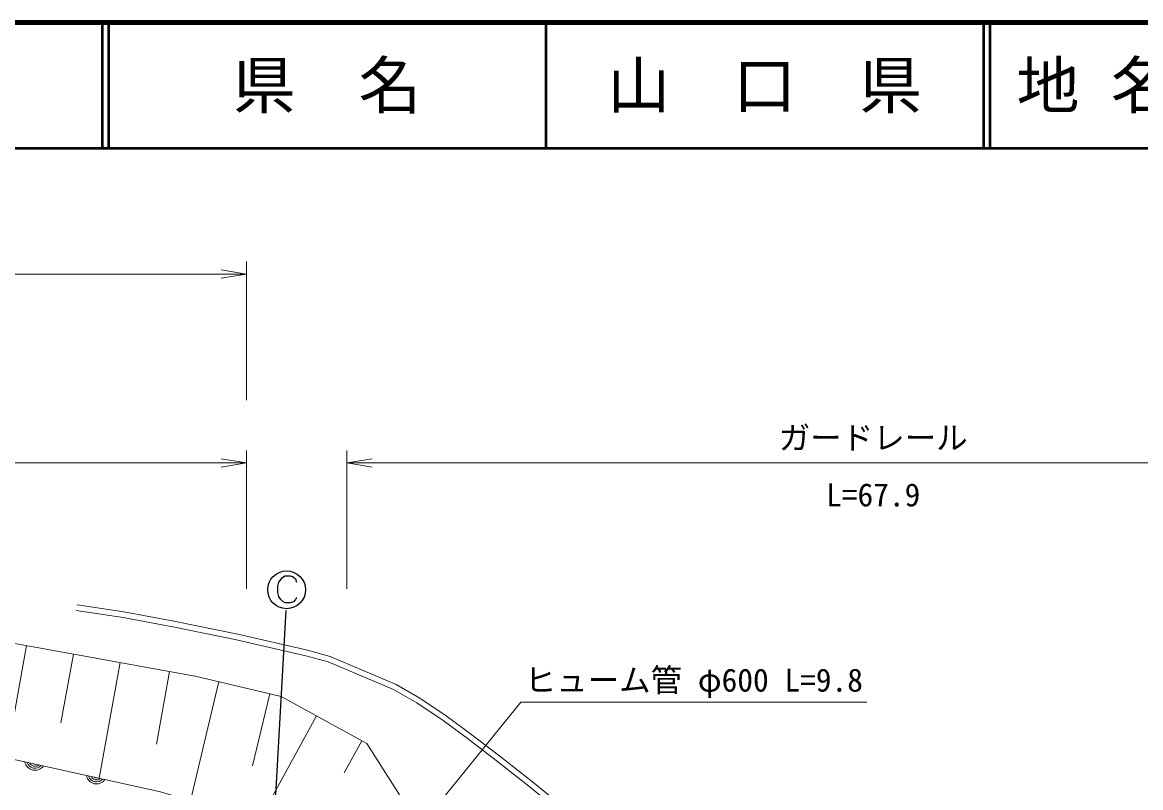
# Model space of a CAD drawing. Units: millimetres, scale not verified. Extents: x 40000 to 680000, y 20000 to 380000.
# Drawn here: x 291422 to 380239, y 319207 to 380000 of the extents above; entities that cross this region are included whole.
import ezdxf
from ezdxf.enums import TextEntityAlignment as Align

# ---------------------------------------------------------------- set-up
doc = ezdxf.new("R2010")
doc.units = ezdxf.units.MM
doc.header["$LTSCALE"] = 1000
for name, color, linetype, lineweight in [('M-STR-HTXT', 7, 'Continuous', 13), ('M-STR-STRC', 7, 'Continuous', 25), ('M-TTL', 2, 'Continuous', 140), ('M-TTL-LINE', 7, 'Continuous', 50), ('M-WORK', 1, 'Continuous', 13)]:
    doc.layers.add(name, color=color, linetype=linetype, lineweight=lineweight)
doc.layers.add('M-TTL-TXT', color=7, linetype='Continuous')
doc.styles.add('ＭＳ ゴシック', font='')
doc.styles.get('ＭＳ ゴシック').set_extended_font_data('MS Gothic')

# ---------------------------------------------------------------- blocks, each defined once
blk = doc.blocks.new('open_arrow')
at = {"color": 0, "linetype": 'Continuous', "lineweight": -2}
blk.add_lwpolyline([(7.5, 1.25), (0, 0), (7.5, -1.25)], dxfattribs=at)

msp = doc.modelspace()

# ---------------------------------------------------------------- linework, layer by layer
at = {"layer": 'M-STR-HTXT'}
for p, q in [((309224, 350000), (309224, 361000)), ((228279, 360000), (309224, 360000)), ((309224, 335000), (309224, 346000)), ((317202, 335000), (317202, 346000)), ((221000, 345000), (309224, 345000)), ((317202, 345000), (400000, 345000))]:
    msp.add_line(p, q, dxfattribs=at)
msp.add_lwpolyline([(308651, 298391), (331000, 326000), (358500, 326000)], dxfattribs=at)
at = {"layer": 'M-STR-STRC'}
for p, q in [((311876, 335639), (312048, 335872)), ((312048, 335872), (312281, 336031)), ((312281, 336031), (312699, 336034)), ((312699, 336034), (312942, 335956)), ((312942, 335956), (313108, 335791)), ((313108, 335791), (313195, 335538)), ((311718, 335211), (311795, 335538)), ((311718, 334715), (311718, 335211)), ((311795, 335538), (311876, 335639)), ((311788, 334398), (311718, 334715)), ((311957, 334145), (311788, 334398)), ((312116, 333983), (311957, 334145)), ((312291, 333898), (312116, 333983)), ((312946, 333976), (312703, 333898)), ((313111, 334148), (312946, 333976)), ((313185, 334300), (313111, 334148)), ((310670, 302972), (312363, 333278)), ((312703, 333898), (312291, 333898))]:
    msp.add_line(p, q, dxfattribs=at)
msp.add_circle((312411, 334924), 1500, dxfattribs=at)
msp.add_circle((312411, 334924), 1500, dxfattribs=at)
at = {"layer": 'M-TTL'}
msp.add_line((680000, 380000), (40000, 380000), dxfattribs=at)
at = {"layer": 'M-TTL-LINE'}
for p, q in [((297750, 380000), (297750, 370000)), ((298250, 380000), (298250, 370000)), ((333000, 380000), (333000, 370000)), ((367750, 380000), (367750, 370000)), ((368250, 380000), (368250, 370000)), ((40000, 370000), (680000, 370000))]:
    msp.add_line(p, q, dxfattribs=at)
at = {"layer": 'M-WORK'}
for p, q in [((305153, 328072), (277140, 333127)), ((299419, 332717), (295707, 333285)), ((299493, 333160), (295775, 333730)), ((303465, 332430), (299493, 333160)), ((303379, 331988), (299419, 332717)), ((308537, 331398), (303465, 332430)), ((308441, 330958), (303379, 331988)), ((314056, 330116), (308537, 331398)), ((291762, 330488), (290153, 321573)), ((313947, 329680), (308441, 330958)), ((295474, 329818), (294488, 324351)), ((315723, 329200), (313947, 329680)), ((315870, 329626), (314056, 330116)), ((321110, 327401), (315870, 329626)), ((299187, 329148), (297528, 319955)), ((320909, 326998), (315723, 329200)), ((303117, 328439), (302075, 322663)), ((311986, 326447), (305153, 328072)), ((307026, 327626), (304777, 318168)), ((322756, 325932), (320909, 326998)), ((322993, 326315), (321110, 327401)), ((311064, 326666), (309703, 320945)), ((318779, 322717), (311986, 326447)), ((325093, 324915), (322993, 326315)), ((324834, 324547), (322756, 325932)), ((314794, 324905), (310213, 316561)), ((326752, 323126), (324834, 324547)), ((327023, 323485), (325093, 324915)), ((329337, 321706), (327023, 323485)), ((318379, 322937), (316973, 320376)), ((321373, 318641), (318779, 322717)), ((329061, 321350), (326752, 323126)), ((331935, 319676), (329337, 321706)), ((331654, 319325), (329061, 321350)), ((333359, 317922), (331654, 319325)), ((333648, 318267), (331935, 319676))]:
    msp.add_line(p, q, dxfattribs=at)
msp.add_lwpolyline([(266399, 326410), (286424, 322403), (302388, 318866), (310381, 316469), (317317, 312352)], dxfattribs=at)
for centre, radius, start, end in [((292426, 321394), 812, 190.12903, 324.8893), ((292426, 321394), 650, 196.24482, 318.77351), ((292426, 321394), 488, 207.3775, 307.64082), ((292426, 321394), 325, 241.56679, 273.45153), ((297307, 320312), 812, 190.12903, 324.8893), ((297307, 320312), 650, 196.24482, 318.77351), ((297307, 320312), 488, 207.3775, 307.64082), ((297307, 320312), 325, 241.56679, 273.45153)]:
    msp.add_arc(centre, radius, start, end, dxfattribs=at)

# ---------------------------------------------------------------- block references
at = {"layer": 'M-STR-HTXT', "xscale": 267, "yscale": 267, "rotation": 180}
for p in [(309224, 360000), (309224, 345000)]:
    msp.add_blockref('open_arrow', p, dxfattribs=at)
at = {"layer": 'M-STR-HTXT', "xscale": 267, "yscale": 267}
msp.add_blockref('open_arrow', (317202, 345000), dxfattribs=at)

# ---------------------------------------------------------------- texts
at = {"layer": 'M-STR-HTXT', "style": 'ＭＳ ゴシック'}
for s, p in [('ガードレール', (359000, 347000)), ('ヒューム管 φ600 L=9.8', (344750, 327750))]:
    msp.add_text(s, height=1833, dxfattribs=at).set_placement(p, align=Align.MIDDLE_CENTER)
msp.add_text('L=67.9', height=1833, dxfattribs=at).set_placement((359000, 341000), align=Align.BOTTOM_CENTER)
at = {"layer": 'M-TTL-TXT', "style": 'ＭＳ ゴシック'}
for s, p in [('県\u3000名', (315625, 375000)), ('山\u3000口\u3000県', (350375, 375000))]:
    msp.add_text(s, height=3666, dxfattribs=at).set_placement(p, align=Align.MIDDLE_CENTER)
msp.add_text('地 名', height=3666, dxfattribs=at).set_placement((370380, 375000), align=Align.MIDDLE_LEFT)

doc.saveas('drawing.dxf')
